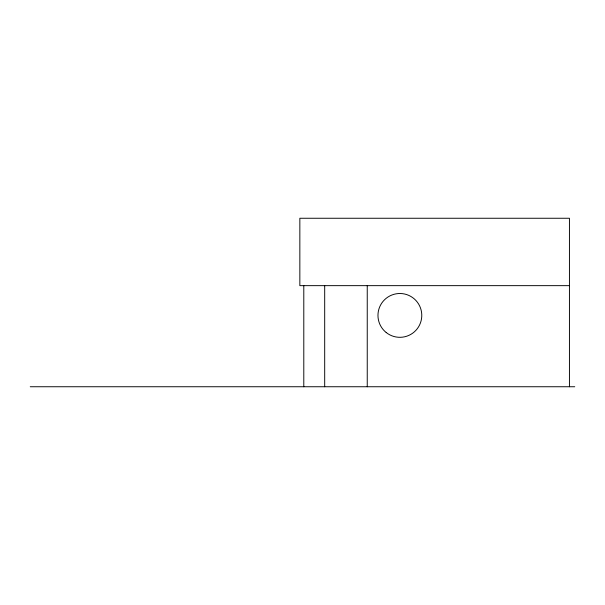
<?xml version="1.0" encoding="UTF-8"?>
<svg xmlns="http://www.w3.org/2000/svg" width="605" height="605" viewBox="0 0 605 605"><rect width="100%" height="100%" fill="white"/><g stroke="black" fill="none" stroke-linecap="round" stroke-linejoin="round"><path stroke-width="0.91" d="M569.441 285.651L299.846 285.651L299.846 218.254L569.441 218.254L569.441 386.746M30.25 386.746L574.75 386.746M367.243 285.651L367.243 386.746M324.688 285.651L324.688 386.746M303.793 285.651L303.793 386.746M386.202 332.523A21.901 21.901 0 0 0 421.534 318.684A21.901 21.901 0 0 0 391.881 295.013A21.901 21.901 0 0 0 386.202 332.523"/></g></svg>
